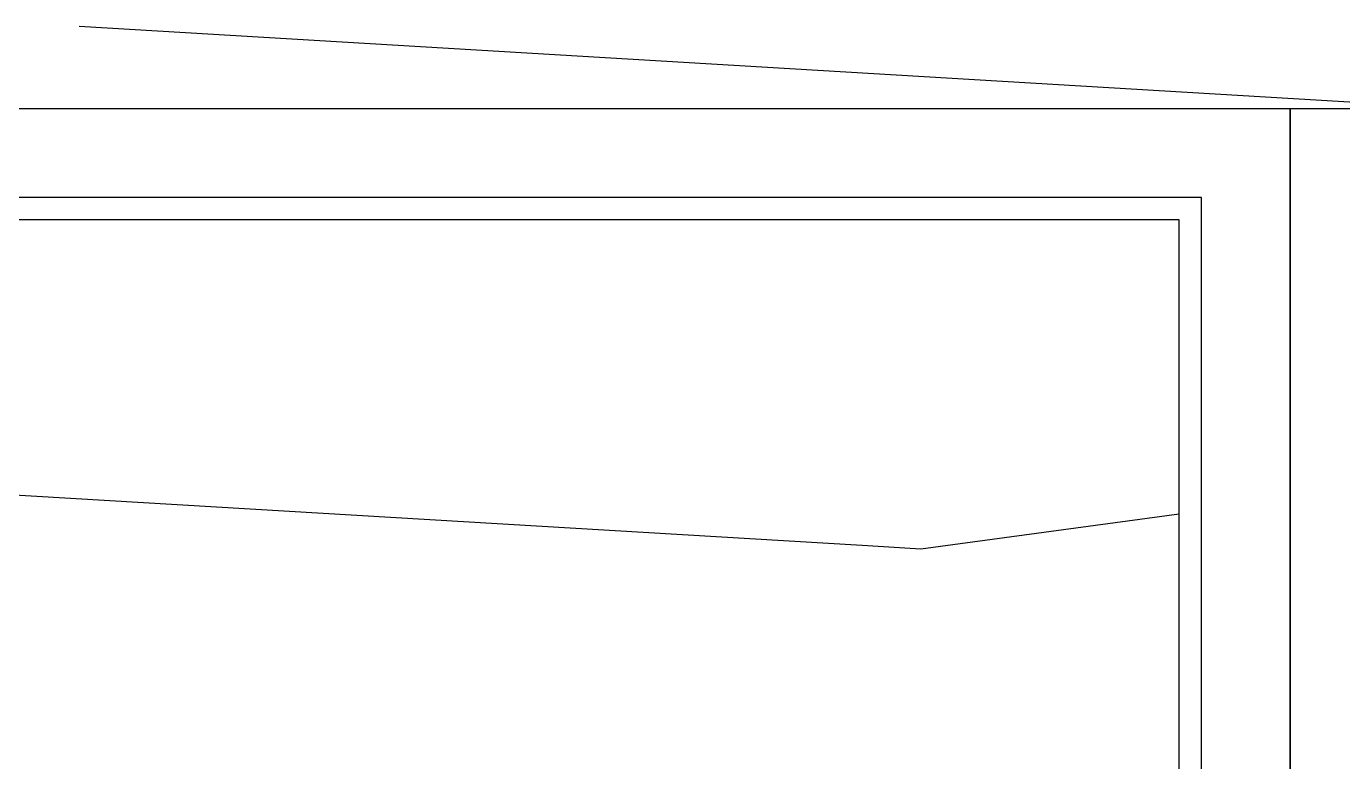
# Model space of a CAD drawing. Header units: millimetres. Extents: x 43168.9 to 43194.6, y -25545.1 to -25543.4.
# Drawn here: x 43172.2281 to 43172.4653, y -25543.6277 to -25543.4951 of the extents above; entities that cross this region are included whole.
import ezdxf

# ---------------------------------------------------------------- set-up
doc = ezdxf.new("R2010")
doc.units = ezdxf.units.MM
doc.header["$LTSCALE"] = 200
doc.linetypes.add('DASHDOT', pattern=[1, 0.5, -0.25, 0, -0.25])
for name, color, linetype in [('gor-2_sgh', 161, 'Continuous'), ('pafta_sgh', 11, 'Continuous'), ('yapi-yaklasma_sgh', 41, 'DASHDOT')]:
    doc.layers.add(name, color=color, linetype=linetype)

msp = doc.modelspace()

# ---------------------------------------------------------------- linework, layer by layer
at = {"layer": 'gor-2_sgh'}
for p, q in [((43171.76322, -25543.5521), (43172.37871, -25543.58868)), ((43172.38931, -25543.58931), (43172.43588, -25543.58304)), ((43172.37871, -25543.58868), (43172.38931, -25543.58931))]:
    msp.add_line(p, q, dxfattribs=at)
at = {"layer": 'pafta_sgh'}
for p, q in [((43172.45588, -25543.51), (43171.27588, -25543.51)), ((43172.45588, -25544.97), (43172.45588, -25543.51)), ((43172.45588, -25543.51), (43172.45588, -25544.97)), ((43173.63588, -25543.51), (43172.45588, -25543.51)), ((43172.43988, -25543.526), (43171.29188, -25543.526)), ((43172.43988, -25544.954), (43172.43988, -25543.526)), ((43172.43588, -25543.53), (43171.29588, -25543.53)), ((43172.43588, -25544.95), (43172.43588, -25543.53))]:
    msp.add_line(p, q, dxfattribs=at)
at = {"layer": 'yapi-yaklasma_sgh', "color": 40}
msp.add_line((43172.23764, -25543.49515), (43172.47601, -25543.50932), dxfattribs=at)

doc.saveas('drawing.dxf')
